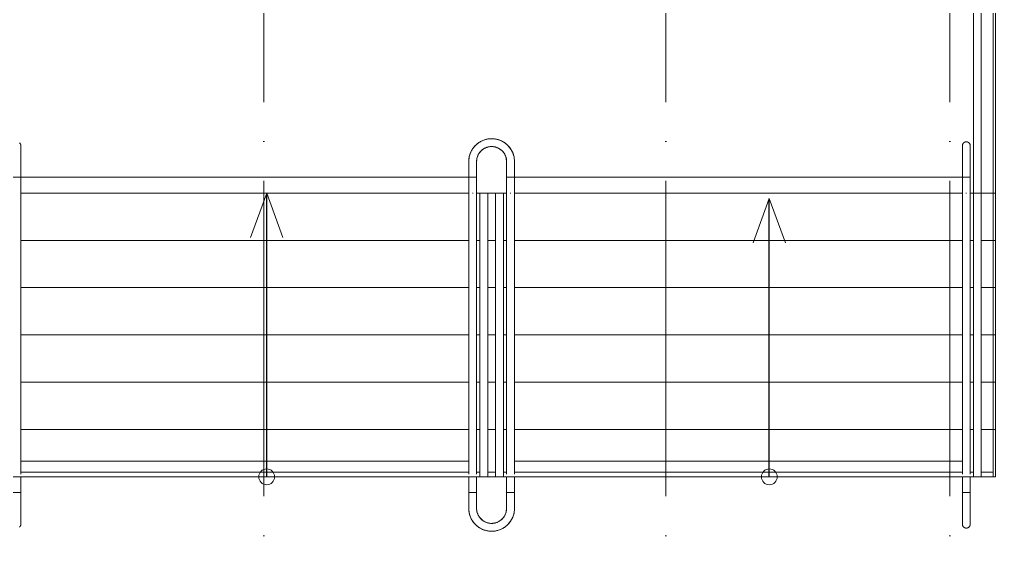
# Model space of a CAD drawing. Header units: millimetres. Extents: x -259809 to 472825, y -397243 to 31861.
# Drawn here: x -34504 to -28316, y -382821 to -379460 of the extents above; entities that cross this region are included whole.
import ezdxf

# ---------------------------------------------------------------- set-up
doc = ezdxf.new("R2010")
doc.units = ezdxf.units.MM
doc.linetypes.add('ADSK_Линия сетки', pattern=[25, 20, -2.5, 0, -2.5])
for name, color, linetype, lineweight in [('Аннотация', 252, 'Continuous', 18), ('Лестницы', 252, 'Continuous', 9), ('Ограждение', 252, 'Continuous', 9), ('Оси', 252, 'Continuous', 9), ('Перекрытие', 252, 'Continuous', 18), ('Стены наружные', 252, 'Continuous', 18)]:
    doc.layers.add(name, color=color, linetype=linetype, lineweight=lineweight)
doc.layers.add('Узлы', color=252, linetype='Continuous')

# ---------------------------------------------------------------- blocks, each defined once
blk = doc.blocks.new('1 этаж')
at = {"layer": 'Аннотация', "color": 251, "lineweight": 20, "true_color": 0x636466}
for p, q in [((-32936.8, -27873.9), (-33039.4, -28155.8)), ((-32936.8, -27873.9), (-32834.2, -28155.8)), ((-29749.8, -27908.3), (-29852.4, -28190.2)), ((-29749.8, -27908.3), (-29647.2, -28190.2))]:
    blk.add_line(p, q, dxfattribs=at)
for centre in [(-32936.8, -29673.9), (-29749.8, -29673.9)]:
    blk.add_circle(centre, 50, dxfattribs=at)
at = {"layer": 'Лестницы', "color": 251, "true_color": 0x636466}
for p, q in [((-28330.8, -27873.9), (-28330.8, -24502.4)), ((-31605.8, -27873.9), (-31585.8, -27873.9)), ((-31605.8, -27873.9), (-31585.8, -27873.9)), ((-31535.8, -27873.9), (-31485.8, -27873.9)), ((-31535.8, -27873.9), (-31485.8, -27873.9)), ((-31435.8, -27873.9), (-31415.8, -27873.9)), ((-31435.8, -27873.9), (-31415.8, -27873.9)), ((-28475.8, -27873.9), (-28455.8, -27873.9)), ((-28475.8, -27873.9), (-28455.8, -27873.9)), ((-28405.8, -27873.9), (-28330.8, -27873.9)), ((-28405.8, -27873.9), (-28330.8, -27873.9)), ((-28330.8, -28173.9), (-28330.8, -27873.9)), ((-34495.8, -28173.9), (-31655.8, -28173.9)), ((-34495.8, -28173.9), (-31655.8, -28173.9)), ((-31605.8, -28173.9), (-31585.8, -28173.9)), ((-31605.8, -28173.9), (-31585.8, -28173.9)), ((-31535.8, -28173.9), (-31485.8, -28173.9)), ((-31535.8, -28173.9), (-31485.8, -28173.9)), ((-31435.8, -28173.9), (-31415.8, -28173.9)), ((-31435.8, -28173.9), (-31415.8, -28173.9)), ((-31365.8, -28173.9), (-28525.8, -28173.9)), ((-31365.8, -28173.9), (-28525.8, -28173.9)), ((-28475.8, -28173.9), (-28455.8, -28173.9)), ((-28475.8, -28173.9), (-28455.8, -28173.9)), ((-28405.8, -28173.9), (-28330.8, -28173.9)), ((-28405.8, -28173.9), (-28330.8, -28173.9)), ((-28330.8, -28473.9), (-28330.8, -28173.9)), ((-34495.8, -28473.9), (-31655.8, -28473.9)), ((-34495.8, -28473.9), (-31655.8, -28473.9)), ((-31605.8, -28473.9), (-31585.8, -28473.9)), ((-31605.8, -28473.9), (-31585.8, -28473.9)), ((-31535.8, -28473.9), (-31485.8, -28473.9)), ((-31535.8, -28473.9), (-31485.8, -28473.9)), ((-31435.8, -28473.9), (-31415.8, -28473.9)), ((-31435.8, -28473.9), (-31415.8, -28473.9)), ((-31365.8, -28473.9), (-28525.8, -28473.9)), ((-31365.8, -28473.9), (-28525.8, -28473.9)), ((-28475.8, -28473.9), (-28455.8, -28473.9)), ((-28475.8, -28473.9), (-28455.8, -28473.9)), ((-28405.8, -28473.9), (-28330.8, -28473.9)), ((-28405.8, -28473.9), (-28330.8, -28473.9)), ((-28330.8, -28773.9), (-28330.8, -28473.9)), ((-34495.8, -28773.9), (-31655.8, -28773.9)), ((-34495.8, -28773.9), (-31655.8, -28773.9)), ((-31605.8, -28773.9), (-31585.8, -28773.9)), ((-31605.8, -28773.9), (-31585.8, -28773.9)), ((-31535.8, -28773.9), (-31485.8, -28773.9)), ((-31535.8, -28773.9), (-31485.8, -28773.9)), ((-31435.8, -28773.9), (-31415.8, -28773.9)), ((-31435.8, -28773.9), (-31415.8, -28773.9)), ((-31365.8, -28773.9), (-28525.8, -28773.9)), ((-31365.8, -28773.9), (-28525.8, -28773.9)), ((-28475.8, -28773.9), (-28455.8, -28773.9)), ((-28475.8, -28773.9), (-28455.8, -28773.9)), ((-28405.8, -28773.9), (-28330.8, -28773.9)), ((-28405.8, -28773.9), (-28330.8, -28773.9)), ((-28330.8, -29073.9), (-28330.8, -28773.9)), ((-34495.8, -29073.9), (-31655.8, -29073.9)), ((-34495.8, -29073.9), (-31655.8, -29073.9)), ((-31605.8, -29073.9), (-31585.8, -29073.9)), ((-31605.8, -29073.9), (-31585.8, -29073.9)), ((-31535.8, -29073.9), (-31485.8, -29073.9)), ((-31535.8, -29073.9), (-31485.8, -29073.9)), ((-31435.8, -29073.9), (-31415.8, -29073.9)), ((-31435.8, -29073.9), (-31415.8, -29073.9)), ((-31365.8, -29073.9), (-28525.8, -29073.9)), ((-31365.8, -29073.9), (-28525.8, -29073.9)), ((-28475.8, -29073.9), (-28455.8, -29073.9)), ((-28475.8, -29073.9), (-28455.8, -29073.9)), ((-28405.8, -29073.9), (-28330.8, -29073.9)), ((-28405.8, -29073.9), (-28330.8, -29073.9)), ((-28330.8, -29373.9), (-28330.8, -29073.9)), ((-34495.8, -29373.9), (-31655.8, -29373.9)), ((-34495.8, -29373.9), (-31655.8, -29373.9)), ((-31605.8, -29373.9), (-31585.8, -29373.9)), ((-31605.8, -29373.9), (-31585.8, -29373.9)), ((-31535.8, -29373.9), (-31485.8, -29373.9)), ((-31535.8, -29373.9), (-31485.8, -29373.9)), ((-31435.8, -29373.9), (-31415.8, -29373.9)), ((-31435.8, -29373.9), (-31415.8, -29373.9)), ((-31365.8, -29373.9), (-28525.8, -29373.9)), ((-31365.8, -29373.9), (-28525.8, -29373.9)), ((-28475.8, -29373.9), (-28455.8, -29373.9)), ((-28475.8, -29373.9), (-28455.8, -29373.9)), ((-28405.8, -29373.9), (-28330.8, -29373.9)), ((-28405.8, -29373.9), (-28330.8, -29373.9)), ((-28330.8, -29643.9), (-28330.8, -29373.9))]:
    blk.add_line(p, q, dxfattribs=at)
at = {"layer": 'Ограждение', "color": 251, "true_color": 0x636466}
for p, q in [((-28455.8, -24767), (-28455.8, -27873.9)), ((-28405.8, -27873.9), (-28405.8, -24767)), ((-31655.8, -27673.9), (-31655.8, -27773.9)), ((-31655.8, -27673.9), (-31655.8, -27773.9)), ((-31655.8, -27773.9), (-31655.8, -27673.9)), ((-31605.8, -27773.9), (-31605.8, -27673.9)), ((-31605.8, -27773.9), (-31605.8, -27673.9)), ((-31605.8, -27773.9), (-31605.8, -27673.9)), ((-31415.8, -27673.9), (-31415.8, -27773.9)), ((-31415.8, -27673.9), (-31415.8, -27773.9)), ((-31415.8, -27673.9), (-31415.8, -27773.9)), ((-31365.8, -27773.9), (-31365.8, -27673.9)), ((-31365.8, -27773.9), (-31365.8, -27673.9)), ((-31365.8, -27673.9), (-31365.8, -27773.9)), ((-34545.8, -27773.9), (-34495.8, -27773.9)), ((-34495.8, -27867.9), (-34495.8, -27773.9)), ((-34495.8, -27873.9), (-34495.8, -27773.9)), ((-31655.8, -27773.9), (-31655.8, -27867.9)), ((-31655.8, -27773.9), (-31605.8, -27773.9)), ((-31655.8, -27873.9), (-31655.8, -27773.9)), ((-31655.8, -27773.9), (-31605.8, -27773.9)), ((-31628.5, -27773.9), (-31633.1, -27773.9)), ((-31633.1, -27773.9), (-31628.5, -27773.9)), ((-31633.1, -27773.9), (-31628.5, -27773.9)), ((-31605.8, -27867.9), (-31605.8, -27773.9)), ((-31605.8, -27873.9), (-31605.8, -27773.9)), ((-31415.8, -27773.9), (-31415.8, -27867.9)), ((-31415.8, -27773.9), (-31365.8, -27773.9)), ((-31415.8, -27873.9), (-31415.8, -27773.9)), ((-31365.8, -27773.9), (-31415.8, -27773.9)), ((-31388.5, -27773.9), (-31393.1, -27773.9)), ((-31393.1, -27773.9), (-31388.5, -27773.9)), ((-31393.1, -27773.9), (-31388.5, -27773.9)), ((-31365.8, -27867.9), (-31365.8, -27773.9)), ((-31365.8, -27873.9), (-31365.8, -27773.9)), ((-28525.8, -27773.9), (-28525.8, -27867.9)), ((-28525.8, -27773.9), (-28475.8, -27773.9)), ((-28525.8, -27873.9), (-28525.8, -27773.9)), ((-28498.5, -27773.9), (-28503.1, -27773.9)), ((-28503.1, -27773.9), (-28500.8, -27773.9)), ((-28500.8, -27773.9), (-28498.5, -27773.9)), ((-28475.8, -27867.9), (-28475.8, -27773.9)), ((-28475.8, -27873.9), (-28475.8, -27773.9)), ((-34495.8, -29657.4), (-34495.8, -27867.9)), ((-34495.8, -29656.9), (-34495.8, -27873.9)), ((-31655.8, -27867.9), (-31655.8, -29657.4)), ((-31655.8, -29656.9), (-31655.8, -27873.9)), ((-31605.8, -29657.4), (-31605.8, -27867.9)), ((-31605.8, -29656.9), (-31605.8, -27873.9)), ((-31585.8, -27873.9), (-31535.8, -27873.9)), ((-31585.8, -29673.9), (-31585.8, -27873.9)), ((-31535.8, -29673.9), (-31535.8, -27873.9)), ((-31485.8, -27873.9), (-31435.8, -27873.9)), ((-31485.8, -29673.9), (-31485.8, -27873.9)), ((-31435.8, -29673.9), (-31435.8, -27873.9)), ((-31415.8, -27867.9), (-31415.8, -29657.4)), ((-31415.8, -29656.9), (-31415.8, -27873.9)), ((-31365.8, -29657.4), (-31365.8, -27867.9)), ((-31365.8, -29656.9), (-31365.8, -27873.9)), ((-28525.8, -27867.9), (-28525.8, -29657.4)), ((-28525.8, -29656.9), (-28525.8, -27873.9)), ((-28475.8, -29657.4), (-28475.8, -27867.9)), ((-28475.8, -29656.9), (-28475.8, -27873.9)), ((-28455.8, -27873.9), (-28405.8, -27873.9)), ((-28455.8, -29673.9), (-28455.8, -27873.9)), ((-28433.1, -27873.9), (-28428.5, -27873.9)), ((-28405.8, -29673.9), (-28405.8, -27873.9)), ((-34495.8, -29773.9), (-34495.8, -29673.9)), ((-34495.8, -29773.9), (-34495.8, -29673.9)), ((-31655.8, -29673.9), (-31655.8, -29773.9)), ((-31655.8, -29773.9), (-31655.8, -29673.9)), ((-31605.8, -29773.9), (-31605.8, -29673.9)), ((-31605.8, -29773.9), (-31605.8, -29673.9)), ((-31535.8, -29673.9), (-31585.8, -29673.9)), ((-31435.8, -29673.9), (-31485.8, -29673.9)), ((-31415.8, -29673.9), (-31415.8, -29773.9)), ((-31415.8, -29773.9), (-31415.8, -29673.9)), ((-31365.8, -29773.9), (-31365.8, -29673.9)), ((-31365.8, -29773.9), (-31365.8, -29673.9)), ((-28525.8, -29673.9), (-28525.8, -29773.9)), ((-28525.8, -29773.9), (-28525.8, -29673.9)), ((-28475.8, -29773.9), (-28475.8, -29673.9)), ((-28475.8, -29773.9), (-28475.8, -29673.9)), ((-28405.8, -29673.9), (-28455.8, -29673.9)), ((-34545.8, -29773.9), (-34495.8, -29773.9)), ((-31655.8, -29773.9), (-31655.8, -29873.9)), ((-31655.8, -29773.9), (-31655.8, -29873.9)), ((-31605.8, -29773.9), (-31655.8, -29773.9)), ((-31655.8, -29773.9), (-31655.8, -29873.9)), ((-31628.5, -29773.9), (-31633.1, -29773.9)), ((-31628.5, -29773.9), (-31633.1, -29773.9)), ((-31605.8, -29873.9), (-31605.8, -29773.9)), ((-31605.8, -29873.9), (-31605.8, -29773.9)), ((-31605.8, -29773.9), (-31605.8, -29873.9)), ((-31415.8, -29773.9), (-31415.8, -29873.9)), ((-31415.8, -29773.9), (-31415.8, -29873.9)), ((-31415.8, -29773.9), (-31365.8, -29773.9)), ((-31415.8, -29873.9), (-31415.8, -29773.9)), ((-31388.5, -29773.9), (-31393.1, -29773.9)), ((-31388.5, -29773.9), (-31393.1, -29773.9)), ((-31365.8, -29873.9), (-31365.8, -29773.9)), ((-31365.8, -29873.9), (-31365.8, -29773.9)), ((-31365.8, -29873.9), (-31365.8, -29773.9)), ((-28525.8, -29773.9), (-28475.8, -29773.9)), ((-28503.1, -29773.9), (-28498.5, -29773.9)), ((-28500.8, -29773.9), (-28503.1, -29773.9)), ((-28498.5, -29773.9), (-28500.8, -29773.9))]:
    blk.add_line(p, q, dxfattribs=at)
at = {"layer": 'Ограждение', "color": 251, "true_color": 0x636466, "flags": 128}
for points in [[(-31365.8, -27673.9), (-31365.9, -27668.1), (-31366.3, -27662.3), (-31366.8, -27656.5), (-31367.7, -27650.8), (-31368.7, -27645.1), (-31370, -27639.4), (-31371.4, -27633.8), (-31373.2, -27628.3), (-31375.1, -27622.8), (-31377.2, -27617.4), (-31379.6, -27612.1), (-31382.2, -27606.9), (-31385, -27601.8), (-31387.9, -27596.9), (-31391.1, -27592), (-31394.5, -27587.3), (-31398.1, -27582.7), (-31401.8, -27578.3), (-31405.7, -27574), (-31409.8, -27569.9), (-31414, -27565.9), (-31418.4, -27562.1), (-31423, -27558.5), (-31427.6, -27555.1), (-31432.5, -27551.9), (-31437.4, -27548.8), (-31442.5, -27546), (-31447.6, -27543.4), (-31452.9, -27541), (-31458.3, -27538.7), (-31463.7, -27536.8), (-31469.2, -27535), (-31474.8, -27533.4), (-31480.5, -27532.1), (-31486.2, -27531), (-31491.9, -27530.1), (-31497.7, -27529.5), (-31503.4, -27529.1), (-31509.2, -27528.9), (-31515, -27529), (-31520.8, -27529.2), (-31526.6, -27529.8), (-31532.4, -27530.5), (-31538.1, -27531.5), (-31543.7, -27532.7), (-31549.4, -27534.1), (-31554.9, -27535.8), (-31560.4, -27537.6), (-31565.8, -27539.7), (-31571.1, -27542), (-31576.4, -27544.6), (-31581.5, -27547.3), (-31586.5, -27550.2), (-31591.4, -27553.3), (-31596.1, -27556.7), (-31600.8, -27560.2), (-31605.2, -27563.9), (-31609.6, -27567.7), (-31613.7, -27571.8), (-31617.7, -27576), (-31621.6, -27580.3), (-31625.2, -27584.8), (-31628.7, -27589.5), (-31632, -27594.2), (-31635.1, -27599.1), (-31637.9, -27604.2), (-31640.6, -27609.3), (-31643.1, -27614.6), (-31645.4, -27619.9), (-31647.4, -27625.3), (-31649.3, -27630.8), (-31650.9, -27636.4), (-31652.3, -27642), (-31653.4, -27647.7), (-31654.4, -27653.4), (-31655.1, -27659.2), (-31655.5, -27665), (-31655.8, -27670.8), (-31655.8, -27673.9)], [(-31365.8, -27673.9), (-31365.9, -27668.1), (-31366.3, -27662.3), (-31366.8, -27656.5), (-31367.7, -27650.8), (-31368.7, -27645.1), (-31370, -27639.4), (-31371.4, -27633.8), (-31373.2, -27628.3), (-31375.1, -27622.8), (-31377.2, -27617.4), (-31379.6, -27612.1), (-31382.2, -27606.9), (-31385, -27601.8), (-31387.9, -27596.9), (-31391.1, -27592), (-31394.5, -27587.3), (-31398.1, -27582.7), (-31401.8, -27578.3), (-31405.7, -27574), (-31409.8, -27569.9), (-31414, -27565.9), (-31418.4, -27562.1), (-31423, -27558.5), (-31427.6, -27555.1), (-31432.5, -27551.9), (-31437.4, -27548.8), (-31442.5, -27546), (-31447.6, -27543.4), (-31452.9, -27541), (-31458.3, -27538.7), (-31463.7, -27536.8), (-31469.2, -27535), (-31474.8, -27533.4), (-31480.5, -27532.1), (-31486.2, -27531), (-31491.9, -27530.1), (-31497.7, -27529.5), (-31503.4, -27529.1), (-31509.2, -27528.9), (-31515, -27529), (-31520.8, -27529.2), (-31526.6, -27529.8), (-31532.4, -27530.5), (-31538.1, -27531.5), (-31543.7, -27532.7), (-31549.4, -27534.1), (-31554.9, -27535.8), (-31560.4, -27537.6), (-31565.8, -27539.7), (-31571.1, -27542), (-31576.4, -27544.6), (-31581.5, -27547.3), (-31586.5, -27550.2), (-31591.4, -27553.3), (-31596.1, -27556.7), (-31600.8, -27560.2), (-31605.2, -27563.9), (-31609.6, -27567.7), (-31613.7, -27571.8), (-31617.7, -27576), (-31621.6, -27580.3), (-31625.2, -27584.8), (-31628.7, -27589.5), (-31632, -27594.2), (-31635.1, -27599.1), (-31637.9, -27604.2), (-31640.6, -27609.3), (-31643.1, -27614.6), (-31645.4, -27619.9), (-31647.4, -27625.3), (-31649.3, -27630.8), (-31650.9, -27636.4), (-31652.3, -27642), (-31653.4, -27647.7), (-31654.4, -27653.4), (-31655.1, -27659.2), (-31655.5, -27665), (-31655.8, -27670.8), (-31655.8, -27673.9)], [(-31365.8, -27673.9), (-31365.9, -27668.1), (-31366.3, -27662.3), (-31366.8, -27656.5), (-31367.7, -27650.8), (-31368.7, -27645.1), (-31370, -27639.4), (-31371.4, -27633.8), (-31373.2, -27628.3), (-31375.1, -27622.8), (-31377.2, -27617.4), (-31379.6, -27612.1), (-31382.2, -27606.9), (-31385, -27601.8), (-31387.9, -27596.9), (-31391.1, -27592), (-31394.5, -27587.3), (-31398.1, -27582.7), (-31401.8, -27578.3), (-31405.7, -27574), (-31409.8, -27569.9), (-31414, -27565.9), (-31418.4, -27562.1), (-31423, -27558.5), (-31427.6, -27555.1), (-31432.5, -27551.9), (-31437.4, -27548.8), (-31442.5, -27546), (-31447.6, -27543.4), (-31452.9, -27541), (-31458.3, -27538.7), (-31463.7, -27536.8), (-31469.2, -27535), (-31474.8, -27533.4), (-31480.5, -27532.1), (-31486.2, -27531), (-31491.9, -27530.1), (-31497.7, -27529.5), (-31503.4, -27529.1), (-31509.2, -27528.9), (-31515, -27529), (-31520.8, -27529.2), (-31526.6, -27529.8), (-31532.4, -27530.5), (-31538.1, -27531.5), (-31543.7, -27532.7), (-31549.4, -27534.1), (-31554.9, -27535.8), (-31560.4, -27537.6), (-31565.8, -27539.7), (-31571.1, -27542), (-31576.4, -27544.6), (-31581.5, -27547.3), (-31586.5, -27550.2), (-31591.4, -27553.3), (-31596.1, -27556.7), (-31600.8, -27560.2), (-31605.2, -27563.9), (-31609.6, -27567.7), (-31613.7, -27571.8), (-31617.7, -27576), (-31621.6, -27580.3), (-31625.2, -27584.8), (-31628.7, -27589.5), (-31632, -27594.2), (-31635.1, -27599.1), (-31637.9, -27604.2), (-31640.6, -27609.3), (-31643.1, -27614.6), (-31645.4, -27619.9), (-31647.4, -27625.3), (-31649.3, -27630.8), (-31650.9, -27636.4), (-31652.3, -27642), (-31653.4, -27647.7), (-31654.4, -27653.4), (-31655.1, -27659.2), (-31655.5, -27665), (-31655.8, -27670.8), (-31655.8, -27673.9)], [(-31365.8, -27673.9), (-31365.9, -27668.1), (-31366.3, -27662.3), (-31366.8, -27656.5), (-31367.7, -27650.8), (-31368.7, -27645.1), (-31370, -27639.4), (-31371.4, -27633.8), (-31373.2, -27628.3), (-31375.1, -27622.8), (-31377.2, -27617.4), (-31379.6, -27612.1), (-31382.2, -27606.9), (-31385, -27601.8), (-31387.9, -27596.9), (-31391.1, -27592), (-31394.5, -27587.3), (-31398.1, -27582.7), (-31401.8, -27578.3), (-31405.7, -27574), (-31409.8, -27569.9), (-31414, -27565.9), (-31418.4, -27562.1), (-31423, -27558.5), (-31427.6, -27555.1), (-31432.5, -27551.9), (-31437.4, -27548.8), (-31442.5, -27546), (-31447.6, -27543.4), (-31452.9, -27541), (-31458.3, -27538.7), (-31463.7, -27536.8), (-31469.2, -27535), (-31474.8, -27533.4), (-31480.5, -27532.1), (-31486.2, -27531), (-31491.9, -27530.1), (-31497.7, -27529.5), (-31503.4, -27529.1), (-31509.2, -27528.9), (-31515, -27529), (-31520.8, -27529.2), (-31526.6, -27529.8), (-31532.4, -27530.5), (-31538.1, -27531.5), (-31543.7, -27532.7), (-31549.4, -27534.1), (-31554.9, -27535.8), (-31560.4, -27537.6), (-31565.8, -27539.7), (-31571.1, -27542), (-31576.4, -27544.6), (-31581.5, -27547.3), (-31586.5, -27550.2), (-31591.4, -27553.3), (-31596.1, -27556.7), (-31600.8, -27560.2), (-31605.2, -27563.9), (-31609.6, -27567.7), (-31613.7, -27571.8), (-31617.7, -27576), (-31621.6, -27580.3), (-31625.2, -27584.8), (-31628.7, -27589.5), (-31632, -27594.2), (-31635.1, -27599.1), (-31637.9, -27604.2), (-31640.6, -27609.3), (-31643.1, -27614.6), (-31645.4, -27619.9), (-31647.4, -27625.3), (-31649.3, -27630.8), (-31650.9, -27636.4), (-31652.3, -27642), (-31653.4, -27647.7), (-31654.4, -27653.4), (-31655.1, -27659.2), (-31655.5, -27665), (-31655.8, -27670.8), (-31655.8, -27673.9)], [(-34504.3, -27555.1), (-34503.6, -27555.8), (-34502.9, -27556.5), (-34502.2, -27557.2), (-34501.5, -27558), (-34500.9, -27558.7), (-34500.3, -27559.6), (-34499.8, -27560.4), (-34499.2, -27561.2), (-34498.8, -27562.1), (-34498.3, -27563), (-34497.9, -27563.9), (-34497.5, -27564.8), (-34497.2, -27565.8), (-34496.9, -27566.7), (-34496.6, -27567.7), (-34496.4, -27568.7), (-34496.2, -27569.6), (-34496, -27570.6), (-34495.9, -27571.6), (-34495.8, -27572.6), (-34495.8, -27573.6), (-34495.8, -27573.9)], [(-34495.8, -27773.9), (-34495.8, -27765.9), (-34495.8, -27757.9), (-34495.8, -27750), (-34495.8, -27742), (-34495.8, -27734.2), (-34495.8, -27726.4), (-34495.8, -27718.6), (-34495.8, -27711), (-34495.8, -27703.4), (-34495.8, -27696), (-34495.8, -27688.7), (-34495.8, -27681.5), (-34495.8, -27674.5), (-34495.8, -27667.7), (-34495.8, -27661), (-34495.8, -27654.5), (-34495.8, -27648.1), (-34495.8, -27642), (-34495.8, -27636.1), (-34495.8, -27630.4), (-34495.8, -27625), (-34495.8, -27619.7), (-34495.8, -27614.8), (-34495.8, -27610.1), (-34495.8, -27605.6), (-34495.8, -27601.4), (-34495.8, -27597.5), (-34495.8, -27593.9), (-34495.8, -27590.5), (-34495.8, -27587.5), (-34495.8, -27584.7), (-34495.8, -27582.3), (-34495.8, -27580.2), (-34495.8, -27578.3), (-34495.8, -27576.8), (-34495.8, -27575.6), (-34495.8, -27574.7), (-34495.8, -27574.2), (-34495.8, -27573.9), (-34495.8, -27573.9)], [(-34495.8, -27573.9), (-34495.8, -27574.1), (-34495.8, -27574.5), (-34495.8, -27575.3), (-34495.8, -27576.4), (-34495.8, -27577.9), (-34495.8, -27579.6), (-34495.8, -27581.7), (-34495.8, -27584), (-34495.8, -27586.7), (-34495.8, -27589.7), (-34495.8, -27592.9), (-34495.8, -27596.5), (-34495.8, -27600.3), (-34495.8, -27604.4), (-34495.8, -27608.8), (-34495.8, -27613.5), (-34495.8, -27618.4), (-34495.8, -27623.5), (-34495.8, -27628.9), (-34495.8, -27634.6), (-34495.8, -27640.4), (-34495.8, -27646.5), (-34495.8, -27652.7), (-34495.8, -27659.2), (-34495.8, -27665.8), (-34495.8, -27672.7), (-34495.8, -27679.6), (-34495.8, -27686.8), (-34495.8, -27694), (-34495.8, -27701.4), (-34495.8, -27708.9), (-34495.8, -27716.6), (-34495.8, -27724.3), (-34495.8, -27732), (-34495.8, -27739.9), (-34495.8, -27747.8), (-34495.8, -27755.8), (-34495.8, -27763.7), (-34495.8, -27771.7), (-34495.8, -27773.9)], [(-31605.8, -27673.9), (-31605.7, -27670.1), (-31605.5, -27666.3), (-31605.1, -27662.5), (-31604.6, -27658.8), (-31603.9, -27655), (-31603.1, -27651.3), (-31602.1, -27647.6), (-31601, -27644), (-31599.7, -27640.4), (-31598.3, -27636.9), (-31596.8, -27633.4), (-31595.1, -27630), (-31593.2, -27626.7), (-31591.3, -27623.4), (-31589.2, -27620.3), (-31587, -27617.2), (-31584.7, -27614.2), (-31582.2, -27611.3), (-31579.7, -27608.4), (-31577, -27605.7), (-31574.2, -27603.2), (-31571.3, -27600.7), (-31568.4, -27598.3), (-31565.3, -27596.1), (-31562.1, -27594), (-31558.9, -27592), (-31555.6, -27590.1), (-31552.2, -27588.4), (-31548.7, -27586.8), (-31545.2, -27585.4), (-31541.7, -27584), (-31538, -27582.9), (-31534.4, -27581.9), (-31530.7, -27581), (-31526.9, -27580.3), (-31523.2, -27579.7), (-31519.4, -27579.3), (-31515.6, -27579), (-31511.8, -27578.9), (-31508, -27578.9), (-31504.2, -27579.1), (-31500.4, -27579.5), (-31496.7, -27579.9), (-31492.9, -27580.6), (-31489.2, -27581.4), (-31485.5, -27582.3), (-31481.9, -27583.4), (-31478.3, -27584.6), (-31474.8, -27586), (-31471.3, -27587.5), (-31467.8, -27589.2), (-31464.5, -27590.9), (-31461.2, -27592.9), (-31458, -27594.9), (-31454.9, -27597.1), (-31451.9, -27599.4), (-31448.9, -27601.8), (-31446.1, -27604.3), (-31443.4, -27607), (-31440.7, -27609.7), (-31438.2, -27612.6), (-31435.8, -27615.5), (-31433.6, -27618.6), (-31431.4, -27621.7), (-31429.4, -27624.9), (-31427.5, -27628.2), (-31425.7, -27631.6), (-31424.1, -27635), (-31422.6, -27638.5), (-31421.3, -27642.1), (-31420.1, -27645.7), (-31419, -27649.3), (-31418.1, -27653), (-31417.4, -27656.7), (-31416.8, -27660.5), (-31416.3, -27664.3), (-31416, -27668), (-31415.8, -27671.8), (-31415.8, -27673.9)], [(-31605.8, -27673.9), (-31605.7, -27670.1), (-31605.5, -27666.3), (-31605.1, -27662.5), (-31604.6, -27658.8), (-31603.9, -27655), (-31603.1, -27651.3), (-31602.1, -27647.6), (-31601, -27644), (-31599.7, -27640.4), (-31598.3, -27636.9), (-31596.8, -27633.4), (-31595.1, -27630), (-31593.2, -27626.7), (-31591.3, -27623.4), (-31589.2, -27620.3), (-31587, -27617.2), (-31584.7, -27614.2), (-31582.2, -27611.3), (-31579.7, -27608.4), (-31577, -27605.7), (-31574.2, -27603.2), (-31571.3, -27600.7), (-31568.4, -27598.3), (-31565.3, -27596.1), (-31562.1, -27594), (-31558.9, -27592), (-31555.6, -27590.1), (-31552.2, -27588.4), (-31548.7, -27586.8), (-31545.2, -27585.4), (-31541.7, -27584), (-31538, -27582.9), (-31534.4, -27581.9), (-31530.7, -27581), (-31526.9, -27580.3), (-31523.2, -27579.7), (-31519.4, -27579.3), (-31515.6, -27579), (-31511.8, -27578.9), (-31508, -27578.9), (-31504.2, -27579.1), (-31500.4, -27579.5), (-31496.7, -27579.9), (-31492.9, -27580.6), (-31489.2, -27581.4), (-31485.5, -27582.3), (-31481.9, -27583.4), (-31478.3, -27584.6), (-31474.8, -27586), (-31471.3, -27587.5), (-31467.8, -27589.2), (-31464.5, -27590.9), (-31461.2, -27592.9), (-31458, -27594.9), (-31454.9, -27597.1), (-31451.9, -27599.4), (-31448.9, -27601.8), (-31446.1, -27604.3), (-31443.4, -27607), (-31440.7, -27609.7), (-31438.2, -27612.6), (-31435.8, -27615.5), (-31433.6, -27618.6), (-31431.4, -27621.7), (-31429.4, -27624.9), (-31427.5, -27628.2), (-31425.7, -27631.6), (-31424.1, -27635), (-31422.6, -27638.5), (-31421.3, -27642.1), (-31420.1, -27645.7), (-31419, -27649.3), (-31418.1, -27653), (-31417.4, -27656.7), (-31416.8, -27660.5), (-31416.3, -27664.3), (-31416, -27668), (-31415.8, -27671.8), (-31415.8, -27673.9)], [(-28525.8, -27573.9), (-28525.8, -27572.9), (-28525.7, -27571.9), (-28525.6, -27570.9), (-28525.5, -27569.9), (-28525.3, -27568.9), (-28525.1, -27568), (-28524.8, -27567), (-28524.5, -27566), (-28524.2, -27565.1), (-28523.8, -27564.2), (-28523.4, -27563.2), (-28523, -27562.3), (-28522.5, -27561.5), (-28522, -27560.6), (-28521.4, -27559.8), (-28520.9, -27559), (-28520.2, -27558.2), (-28519.6, -27557.4), (-28518.9, -27556.7), (-28518.2, -27556), (-28517.5, -27555.3), (-28516.7, -27554.6), (-28515.9, -27554), (-28515.1, -27553.4), (-28514.3, -27552.9), (-28513.5, -27552.3), (-28512.6, -27551.8), (-28511.7, -27551.4), (-28510.8, -27551), (-28509.9, -27550.6), (-28508.9, -27550.2), (-28508, -27549.9), (-28507, -27549.7), (-28506, -27549.4), (-28505.1, -27549.3), (-28504.1, -27549.1), (-28503.1, -27549), (-28502.1, -27548.9), (-28501.1, -27548.9), (-28500.8, -27548.9)], [(-28525.8, -27773.9), (-28525.8, -27765.9), (-28525.8, -27757.9), (-28525.8, -27750), (-28525.8, -27742), (-28525.8, -27734.2), (-28525.8, -27726.4), (-28525.8, -27718.6), (-28525.8, -27711), (-28525.8, -27703.4), (-28525.8, -27696), (-28525.8, -27688.7), (-28525.8, -27681.5), (-28525.8, -27674.5), (-28525.8, -27667.7), (-28525.8, -27661), (-28525.8, -27654.5), (-28525.8, -27648.1), (-28525.8, -27642), (-28525.8, -27636.1), (-28525.8, -27630.4), (-28525.8, -27625), (-28525.8, -27619.7), (-28525.8, -27614.8), (-28525.8, -27610.1), (-28525.8, -27605.6), (-28525.8, -27601.4), (-28525.8, -27597.5), (-28525.8, -27593.9), (-28525.8, -27590.5), (-28525.8, -27587.5), (-28525.8, -27584.7), (-28525.8, -27582.3), (-28525.8, -27580.2), (-28525.8, -27578.3), (-28525.8, -27576.8), (-28525.8, -27575.6), (-28525.8, -27574.7), (-28525.8, -27574.2), (-28525.8, -27573.9), (-28525.8, -27573.9)], [(-28525.8, -27573.9), (-28525.8, -27574.1), (-28525.8, -27574.5), (-28525.8, -27575.3), (-28525.8, -27576.4), (-28525.8, -27577.9), (-28525.8, -27579.6), (-28525.8, -27581.7), (-28525.8, -27584), (-28525.8, -27586.7), (-28525.8, -27589.7), (-28525.8, -27592.9), (-28525.8, -27596.5), (-28525.8, -27600.3), (-28525.8, -27604.4), (-28525.8, -27608.8), (-28525.8, -27613.5), (-28525.8, -27618.4), (-28525.8, -27623.5), (-28525.8, -27628.9), (-28525.8, -27634.6), (-28525.8, -27640.4), (-28525.8, -27646.5), (-28525.8, -27652.7), (-28525.8, -27659.2), (-28525.8, -27665.8), (-28525.8, -27672.7), (-28525.8, -27679.6), (-28525.8, -27686.8), (-28525.8, -27694), (-28525.8, -27701.4), (-28525.8, -27708.9), (-28525.8, -27716.6), (-28525.8, -27724.3), (-28525.8, -27732), (-28525.8, -27739.9), (-28525.8, -27747.8), (-28525.8, -27755.8), (-28525.8, -27763.7), (-28525.8, -27771.7), (-28525.8, -27773.9)], [(-28500.8, -27548.9), (-28499.8, -27548.9), (-28498.8, -27549), (-28497.8, -27549.1), (-28496.8, -27549.2), (-28495.8, -27549.4), (-28494.9, -27549.6), (-28493.9, -27549.9), (-28492.9, -27550.2), (-28492, -27550.5), (-28491.1, -27550.9), (-28490.2, -27551.3), (-28489.3, -27551.7), (-28488.4, -27552.2), (-28487.5, -27552.7), (-28486.7, -27553.3), (-28485.9, -27553.8), (-28485.1, -27554.5), (-28484.3, -27555.1), (-28483.6, -27555.8), (-28482.9, -27556.5), (-28482.2, -27557.2), (-28481.5, -27558), (-28480.9, -27558.7), (-28480.3, -27559.6), (-28479.8, -27560.4), (-28479.2, -27561.2), (-28478.8, -27562.1), (-28478.3, -27563), (-28477.9, -27563.9), (-28477.5, -27564.8), (-28477.2, -27565.8), (-28476.9, -27566.7), (-28476.6, -27567.7), (-28476.4, -27568.7), (-28476.2, -27569.6), (-28476, -27570.6), (-28475.9, -27571.6), (-28475.8, -27572.6), (-28475.8, -27573.6), (-28475.8, -27573.9)], [(-28475.8, -27773.9), (-28475.8, -27765.9), (-28475.8, -27757.9), (-28475.8, -27750), (-28475.8, -27742), (-28475.8, -27734.2), (-28475.8, -27726.4), (-28475.8, -27718.6), (-28475.8, -27711), (-28475.8, -27703.4), (-28475.8, -27696), (-28475.8, -27688.7), (-28475.8, -27681.5), (-28475.8, -27674.5), (-28475.8, -27667.7), (-28475.8, -27661), (-28475.8, -27654.5), (-28475.8, -27648.1), (-28475.8, -27642), (-28475.8, -27636.1), (-28475.8, -27630.4), (-28475.8, -27625), (-28475.8, -27619.7), (-28475.8, -27614.8), (-28475.8, -27610.1), (-28475.8, -27605.6), (-28475.8, -27601.4), (-28475.8, -27597.5), (-28475.8, -27593.9), (-28475.8, -27590.5), (-28475.8, -27587.5), (-28475.8, -27584.7), (-28475.8, -27582.3), (-28475.8, -27580.2), (-28475.8, -27578.3), (-28475.8, -27576.8), (-28475.8, -27575.6), (-28475.8, -27574.7), (-28475.8, -27574.2), (-28475.8, -27573.9), (-28475.8, -27573.9)], [(-28475.8, -27573.9), (-28475.8, -27574.1), (-28475.8, -27574.5), (-28475.8, -27575.3), (-28475.8, -27576.4), (-28475.8, -27577.9), (-28475.8, -27579.6), (-28475.8, -27581.7), (-28475.8, -27584), (-28475.8, -27586.7), (-28475.8, -27589.7), (-28475.8, -27592.9), (-28475.8, -27596.5), (-28475.8, -27600.3), (-28475.8, -27604.4), (-28475.8, -27608.8), (-28475.8, -27613.5), (-28475.8, -27618.4), (-28475.8, -27623.5), (-28475.8, -27628.9), (-28475.8, -27634.6), (-28475.8, -27640.4), (-28475.8, -27646.5), (-28475.8, -27652.7), (-28475.8, -27659.2), (-28475.8, -27665.8), (-28475.8, -27672.7), (-28475.8, -27679.6), (-28475.8, -27686.8), (-28475.8, -27694), (-28475.8, -27701.4), (-28475.8, -27708.9), (-28475.8, -27716.6), (-28475.8, -27724.3), (-28475.8, -27732), (-28475.8, -27739.9), (-28475.8, -27747.8), (-28475.8, -27755.8), (-28475.8, -27763.7), (-28475.8, -27771.7), (-28475.8, -27773.9)], [(-34495.8, -29773.9), (-34495.8, -29781.9), (-34495.8, -29789.9), (-34495.8, -29797.8), (-34495.8, -29805.8), (-34495.8, -29813.6), (-34495.8, -29821.4), (-34495.8, -29829.2), (-34495.8, -29836.8), (-34495.8, -29844.3), (-34495.8, -29851.8), (-34495.8, -29859.1), (-34495.8, -29866.3), (-34495.8, -29873.3), (-34495.8, -29880.1), (-34495.8, -29886.8), (-34495.8, -29893.3), (-34495.8, -29899.7), (-34495.8, -29905.8), (-34495.8, -29911.7), (-34495.8, -29917.4), (-34495.8, -29922.8), (-34495.8, -29928), (-34495.8, -29933), (-34495.8, -29937.7), (-34495.8, -29942.2), (-34495.8, -29946.4), (-34495.8, -29950.3), (-34495.8, -29953.9), (-34495.8, -29957.3), (-34495.8, -29960.3), (-34495.8, -29963.1), (-34495.8, -29965.5), (-34495.8, -29967.6), (-34495.8, -29969.5), (-34495.8, -29971), (-34495.8, -29972.2), (-34495.8, -29973.1), (-34495.8, -29973.6), (-34495.8, -29973.9), (-34495.8, -29973.9)], [(-34495.8, -29973.9), (-34495.8, -29973.7), (-34495.8, -29973.3), (-34495.8, -29972.5), (-34495.8, -29971.3), (-34495.8, -29969.9), (-34495.8, -29968.2), (-34495.8, -29966.1), (-34495.8, -29963.7), (-34495.8, -29961.1), (-34495.8, -29958.1), (-34495.8, -29954.8), (-34495.8, -29951.3), (-34495.8, -29947.5), (-34495.8, -29943.3), (-34495.8, -29939), (-34495.8, -29934.3), (-34495.8, -29929.4), (-34495.8, -29924.3), (-34495.8, -29918.9), (-34495.8, -29913.2), (-34495.8, -29907.4), (-34495.8, -29901.3), (-34495.8, -29895.1), (-34495.8, -29888.6), (-34495.8, -29882), (-34495.8, -29875.1), (-34495.8, -29868.2), (-34495.8, -29861), (-34495.8, -29853.8), (-34495.8, -29846.4), (-34495.8, -29838.9), (-34495.8, -29831.2), (-34495.8, -29823.5), (-34495.8, -29815.7), (-34495.8, -29807.9), (-34495.8, -29800), (-34495.8, -29792), (-34495.8, -29784), (-34495.8, -29776.1), (-34495.8, -29773.9)], [(-28525.8, -29773.9), (-28525.8, -29781.9), (-28525.8, -29789.9), (-28525.8, -29797.8), (-28525.8, -29805.8), (-28525.8, -29813.6), (-28525.8, -29821.4), (-28525.8, -29829.2), (-28525.8, -29836.8), (-28525.8, -29844.3), (-28525.8, -29851.8), (-28525.8, -29859.1), (-28525.8, -29866.3), (-28525.8, -29873.3), (-28525.8, -29880.1), (-28525.8, -29886.8), (-28525.8, -29893.3), (-28525.8, -29899.7), (-28525.8, -29905.8), (-28525.8, -29911.7), (-28525.8, -29917.4), (-28525.8, -29922.8), (-28525.8, -29928), (-28525.8, -29933), (-28525.8, -29937.7), (-28525.8, -29942.2), (-28525.8, -29946.4), (-28525.8, -29950.3), (-28525.8, -29953.9), (-28525.8, -29957.3), (-28525.8, -29960.3), (-28525.8, -29963.1), (-28525.8, -29965.5), (-28525.8, -29967.6), (-28525.8, -29969.5), (-28525.8, -29971), (-28525.8, -29972.2), (-28525.8, -29973.1), (-28525.8, -29973.6), (-28525.8, -29973.9), (-28525.8, -29973.9)], [(-28525.8, -29973.9), (-28525.8, -29973.7), (-28525.8, -29973.3), (-28525.8, -29972.5), (-28525.8, -29971.3), (-28525.8, -29969.9), (-28525.8, -29968.2), (-28525.8, -29966.1), (-28525.8, -29963.7), (-28525.8, -29961.1), (-28525.8, -29958.1), (-28525.8, -29954.8), (-28525.8, -29951.3), (-28525.8, -29947.5), (-28525.8, -29943.3), (-28525.8, -29939), (-28525.8, -29934.3), (-28525.8, -29929.4), (-28525.8, -29924.3), (-28525.8, -29918.9), (-28525.8, -29913.2), (-28525.8, -29907.4), (-28525.8, -29901.3), (-28525.8, -29895.1), (-28525.8, -29888.6), (-28525.8, -29882), (-28525.8, -29875.1), (-28525.8, -29868.2), (-28525.8, -29861), (-28525.8, -29853.8), (-28525.8, -29846.4), (-28525.8, -29838.9), (-28525.8, -29831.2), (-28525.8, -29823.5), (-28525.8, -29815.7), (-28525.8, -29807.9), (-28525.8, -29800), (-28525.8, -29792), (-28525.8, -29784), (-28525.8, -29776.1), (-28525.8, -29773.9)], [(-28475.8, -29773.9), (-28475.8, -29781.9), (-28475.8, -29789.9), (-28475.8, -29797.8), (-28475.8, -29805.8), (-28475.8, -29813.6), (-28475.8, -29821.4), (-28475.8, -29829.2), (-28475.8, -29836.8), (-28475.8, -29844.3), (-28475.8, -29851.8), (-28475.8, -29859.1), (-28475.8, -29866.3), (-28475.8, -29873.3), (-28475.8, -29880.1), (-28475.8, -29886.8), (-28475.8, -29893.3), (-28475.8, -29899.7), (-28475.8, -29905.8), (-28475.8, -29911.7), (-28475.8, -29917.4), (-28475.8, -29922.8), (-28475.8, -29928), (-28475.8, -29933), (-28475.8, -29937.7), (-28475.8, -29942.2), (-28475.8, -29946.4), (-28475.8, -29950.3), (-28475.8, -29953.9), (-28475.8, -29957.3), (-28475.8, -29960.3), (-28475.8, -29963.1), (-28475.8, -29965.5), (-28475.8, -29967.6), (-28475.8, -29969.5), (-28475.8, -29971), (-28475.8, -29972.2), (-28475.8, -29973.1), (-28475.8, -29973.6), (-28475.8, -29973.9), (-28475.8, -29973.9)], [(-28475.8, -29973.9), (-28475.8, -29973.7), (-28475.8, -29973.3), (-28475.8, -29972.5), (-28475.8, -29971.3), (-28475.8, -29969.9), (-28475.8, -29968.2), (-28475.8, -29966.1), (-28475.8, -29963.7), (-28475.8, -29961.1), (-28475.8, -29958.1), (-28475.8, -29954.8), (-28475.8, -29951.3), (-28475.8, -29947.5), (-28475.8, -29943.3), (-28475.8, -29939), (-28475.8, -29934.3), (-28475.8, -29929.4), (-28475.8, -29924.3), (-28475.8, -29918.9), (-28475.8, -29913.2), (-28475.8, -29907.4), (-28475.8, -29901.3), (-28475.8, -29895.1), (-28475.8, -29888.6), (-28475.8, -29882), (-28475.8, -29875.1), (-28475.8, -29868.2), (-28475.8, -29861), (-28475.8, -29853.8), (-28475.8, -29846.4), (-28475.8, -29838.9), (-28475.8, -29831.2), (-28475.8, -29823.5), (-28475.8, -29815.7), (-28475.8, -29807.9), (-28475.8, -29800), (-28475.8, -29792), (-28475.8, -29784), (-28475.8, -29776.1), (-28475.8, -29773.9)], [(-31655.8, -29873.9), (-31655.7, -29879.7), (-31655.3, -29885.5), (-31654.8, -29891.3), (-31653.9, -29897), (-31652.9, -29902.7), (-31651.6, -29908.4), (-31650.2, -29914), (-31648.4, -29919.5), (-31646.5, -29925), (-31644.4, -29930.4), (-31642, -29935.7), (-31639.4, -29940.9), (-31636.6, -29945.9), (-31633.7, -29950.9), (-31630.5, -29955.8), (-31627.1, -29960.5), (-31623.5, -29965.1), (-31619.8, -29969.5), (-31615.9, -29973.8), (-31611.8, -29977.9), (-31607.6, -29981.9), (-31603.2, -29985.7), (-31598.6, -29989.3), (-31594, -29992.7), (-31589.1, -29995.9), (-31584.2, -29998.9), (-31579.1, -30001.8), (-31574, -30004.4), (-31568.7, -30006.8), (-31563.3, -30009), (-31557.9, -30011), (-31552.4, -30012.8), (-31546.8, -30014.4), (-31541.1, -30015.7), (-31535.4, -30016.8), (-31529.7, -30017.7), (-31523.9, -30018.3), (-31518.2, -30018.7), (-31512.4, -30018.9), (-31506.6, -30018.8), (-31500.8, -30018.5), (-31495, -30018), (-31489.2, -30017.3), (-31483.5, -30016.3), (-31477.9, -30015.1), (-31472.2, -30013.7), (-31466.7, -30012), (-31461.2, -30010.1), (-31455.8, -30008), (-31450.5, -30005.7), (-31445.2, -30003.2), (-31440.1, -30000.5), (-31435.1, -29997.6), (-31430.2, -29994.4), (-31425.5, -29991.1), (-31420.8, -29987.6), (-31416.4, -29983.9), (-31412, -29980.1), (-31407.9, -29976), (-31403.9, -29971.8), (-31400, -29967.5), (-31396.4, -29963), (-31392.9, -29958.3), (-31389.6, -29953.6), (-31386.6, -29948.6), (-31383.7, -29943.6), (-31381, -29938.5), (-31378.5, -29933.2), (-31376.2, -29927.9), (-31374.2, -29922.5), (-31372.3, -29917), (-31370.7, -29911.4), (-31369.3, -29905.8), (-31368.2, -29900.1), (-31367.3, -29894.4), (-31366.5, -29888.6), (-31366.1, -29882.8), (-31365.8, -29877), (-31365.8, -29873.9)], [(-31655.8, -29873.9), (-31655.7, -29879.7), (-31655.3, -29885.5), (-31654.8, -29891.3), (-31653.9, -29897), (-31652.9, -29902.7), (-31651.6, -29908.4), (-31650.2, -29914), (-31648.4, -29919.5), (-31646.5, -29925), (-31644.4, -29930.4), (-31642, -29935.7), (-31639.4, -29940.9), (-31636.6, -29945.9), (-31633.7, -29950.9), (-31630.5, -29955.8), (-31627.1, -29960.5), (-31623.5, -29965.1), (-31619.8, -29969.5), (-31615.9, -29973.8), (-31611.8, -29977.9), (-31607.6, -29981.9), (-31603.2, -29985.7), (-31598.6, -29989.3), (-31594, -29992.7), (-31589.1, -29995.9), (-31584.2, -29998.9), (-31579.1, -30001.8), (-31574, -30004.4), (-31568.7, -30006.8), (-31563.3, -30009), (-31557.9, -30011), (-31552.4, -30012.8), (-31546.8, -30014.4), (-31541.1, -30015.7), (-31535.4, -30016.8), (-31529.7, -30017.7), (-31523.9, -30018.3), (-31518.2, -30018.7), (-31512.4, -30018.9), (-31506.6, -30018.8), (-31500.8, -30018.5), (-31495, -30018), (-31489.2, -30017.3), (-31483.5, -30016.3), (-31477.9, -30015.1), (-31472.2, -30013.7), (-31466.7, -30012), (-31461.2, -30010.1), (-31455.8, -30008), (-31450.5, -30005.7), (-31445.2, -30003.2), (-31440.1, -30000.5), (-31435.1, -29997.6), (-31430.2, -29994.4), (-31425.5, -29991.1), (-31420.8, -29987.6), (-31416.4, -29983.9), (-31412, -29980.1), (-31407.9, -29976), (-31403.9, -29971.8), (-31400, -29967.5), (-31396.4, -29963), (-31392.9, -29958.3), (-31389.6, -29953.6), (-31386.6, -29948.6), (-31383.7, -29943.6), (-31381, -29938.5), (-31378.5, -29933.2), (-31376.2, -29927.9), (-31374.2, -29922.5), (-31372.3, -29917), (-31370.7, -29911.4), (-31369.3, -29905.8), (-31368.2, -29900.1), (-31367.3, -29894.4), (-31366.5, -29888.6), (-31366.1, -29882.8), (-31365.8, -29877), (-31365.8, -29873.9)], [(-31655.8, -29873.9), (-31655.7, -29879.7), (-31655.3, -29885.5), (-31654.8, -29891.3), (-31653.9, -29897), (-31652.9, -29902.7), (-31651.6, -29908.4), (-31650.2, -29914), (-31648.4, -29919.5), (-31646.5, -29925), (-31644.4, -29930.4), (-31642, -29935.7), (-31639.4, -29940.9), (-31636.6, -29945.9), (-31633.7, -29950.9), (-31630.5, -29955.8), (-31627.1, -29960.5), (-31623.5, -29965.1), (-31619.8, -29969.5), (-31615.9, -29973.8), (-31611.8, -29977.9), (-31607.6, -29981.9), (-31603.2, -29985.7), (-31598.6, -29989.3), (-31594, -29992.7), (-31589.1, -29995.9), (-31584.2, -29998.9), (-31579.1, -30001.8), (-31574, -30004.4), (-31568.7, -30006.8), (-31563.3, -30009), (-31557.9, -30011), (-31552.4, -30012.8), (-31546.8, -30014.4), (-31541.1, -30015.7), (-31535.4, -30016.8), (-31529.7, -30017.7), (-31523.9, -30018.3), (-31518.2, -30018.7), (-31512.4, -30018.9), (-31506.6, -30018.8), (-31500.8, -30018.5), (-31495, -30018), (-31489.2, -30017.3), (-31483.5, -30016.3), (-31477.9, -30015.1), (-31472.2, -30013.7), (-31466.7, -30012), (-31461.2, -30010.1), (-31455.8, -30008), (-31450.5, -30005.7), (-31445.2, -30003.2), (-31440.1, -30000.5), (-31435.1, -29997.6), (-31430.2, -29994.4), (-31425.5, -29991.1), (-31420.8, -29987.6), (-31416.4, -29983.9), (-31412, -29980.1), (-31407.9, -29976), (-31403.9, -29971.8), (-31400, -29967.5), (-31396.4, -29963), (-31392.9, -29958.3), (-31389.6, -29953.6), (-31386.6, -29948.6), (-31383.7, -29943.6), (-31381, -29938.5), (-31378.5, -29933.2), (-31376.2, -29927.9), (-31374.2, -29922.5), (-31372.3, -29917), (-31370.7, -29911.4), (-31369.3, -29905.8), (-31368.2, -29900.1), (-31367.3, -29894.4), (-31366.5, -29888.6), (-31366.1, -29882.8), (-31365.8, -29877), (-31365.8, -29873.9)], [(-31415.8, -29873.9), (-31415.9, -29877.7), (-31416.1, -29881.5), (-31416.5, -29885.3), (-31417, -29889), (-31417.7, -29892.8), (-31418.5, -29896.5), (-31419.5, -29900.1), (-31420.6, -29903.8), (-31421.9, -29907.4), (-31423.3, -29910.9), (-31424.9, -29914.4), (-31426.5, -29917.8), (-31428.4, -29921.1), (-31430.3, -29924.4), (-31432.4, -29927.5), (-31434.6, -29930.6), (-31436.9, -29933.6), (-31439.4, -29936.5), (-31441.9, -29939.3), (-31444.6, -29942), (-31447.4, -29944.6), (-31450.3, -29947.1), (-31453.2, -29949.5), (-31456.3, -29951.7), (-31459.5, -29953.8), (-31462.7, -29955.8), (-31466, -29957.7), (-31469.4, -29959.4), (-31472.9, -29961), (-31476.4, -29962.4), (-31479.9, -29963.7), (-31483.6, -29964.9), (-31487.2, -29965.9), (-31490.9, -29966.8), (-31494.7, -29967.5), (-31498.4, -29968.1), (-31502.2, -29968.5), (-31506, -29968.8), (-31509.8, -29968.9), (-31513.6, -29968.9), (-31517.4, -29968.7), (-31521.2, -29968.3), (-31524.9, -29967.8), (-31528.7, -29967.2), (-31532.4, -29966.4), (-31536.1, -29965.5), (-31539.7, -29964.4), (-31543.3, -29963.2), (-31546.8, -29961.8), (-31550.3, -29960.3), (-31553.8, -29958.6), (-31557.1, -29956.8), (-31560.4, -29954.9), (-31563.6, -29952.9), (-31566.7, -29950.7), (-31569.7, -29948.4), (-31572.7, -29946), (-31575.5, -29943.5), (-31578.2, -29940.8), (-31580.9, -29938.1), (-31583.4, -29935.2), (-31585.8, -29932.3), (-31588, -29929.2), (-31590.2, -29926.1), (-31592.2, -29922.9), (-31594.1, -29919.6), (-31595.9, -29916.2), (-31597.5, -29912.8), (-31599, -29909.3), (-31600.3, -29905.7), (-31601.5, -29902.1), (-31602.6, -29898.5), (-31603.5, -29894.8), (-31604.2, -29891.1), (-31604.9, -29887.3), (-31605.3, -29883.5), (-31605.6, -29879.7), (-31605.8, -29875.9), (-31605.8, -29873.9)], [(-31415.8, -29873.9), (-31415.9, -29877.7), (-31416.1, -29881.5), (-31416.5, -29885.3), (-31417, -29889), (-31417.7, -29892.8), (-31418.5, -29896.5), (-31419.5, -29900.1), (-31420.6, -29903.8), (-31421.9, -29907.4), (-31423.3, -29910.9), (-31424.9, -29914.4), (-31426.5, -29917.8), (-31428.4, -29921.1), (-31430.3, -29924.4), (-31432.4, -29927.5), (-31434.6, -29930.6), (-31436.9, -29933.6), (-31439.4, -29936.5), (-31441.9, -29939.3), (-31444.6, -29942), (-31447.4, -29944.6), (-31450.3, -29947.1), (-31453.2, -29949.5), (-31456.3, -29951.7), (-31459.5, -29953.8), (-31462.7, -29955.8), (-31466, -29957.7), (-31469.4, -29959.4), (-31472.9, -29961), (-31476.4, -29962.4), (-31479.9, -29963.7), (-31483.6, -29964.9), (-31487.2, -29965.9), (-31490.9, -29966.8), (-31494.7, -29967.5), (-31498.4, -29968.1), (-31502.2, -29968.5), (-31506, -29968.8), (-31509.8, -29968.9), (-31513.6, -29968.9), (-31517.4, -29968.7), (-31521.2, -29968.3), (-31524.9, -29967.8), (-31528.7, -29967.2), (-31532.4, -29966.4), (-31536.1, -29965.5), (-31539.7, -29964.4), (-31543.3, -29963.2), (-31546.8, -29961.8), (-31550.3, -29960.3), (-31553.8, -29958.6), (-31557.1, -29956.8), (-31560.4, -29954.9), (-31563.6, -29952.9), (-31566.7, -29950.7), (-31569.7, -29948.4), (-31572.7, -29946), (-31575.5, -29943.5), (-31578.2, -29940.8), (-31580.9, -29938.1), (-31583.4, -29935.2), (-31585.8, -29932.3), (-31588, -29929.2), (-31590.2, -29926.1), (-31592.2, -29922.9), (-31594.1, -29919.6), (-31595.9, -29916.2), (-31597.5, -29912.8), (-31599, -29909.3), (-31600.3, -29905.7), (-31601.5, -29902.1), (-31602.6, -29898.5), (-31603.5, -29894.8), (-31604.2, -29891.1), (-31604.9, -29887.3), (-31605.3, -29883.5), (-31605.6, -29879.7), (-31605.8, -29875.9), (-31605.8, -29873.9)], [(-34495.8, -29973.9), (-34495.8, -29974.9), (-34495.9, -29975.9), (-34496, -29976.9), (-34496.1, -29977.9), (-34496.3, -29978.9), (-34496.5, -29979.8), (-34496.8, -29980.8), (-34497.1, -29981.8), (-34497.4, -29982.7), (-34497.8, -29983.6), (-34498.2, -29984.5), (-34498.6, -29985.4), (-34499.1, -29986.3), (-34499.6, -29987.2), (-34500.2, -29988), (-34500.7, -29988.8), (-34501.4, -29989.6), (-34502, -29990.4), (-34502.7, -29991.1), (-34503.4, -29991.8), (-34504.1, -29992.5), (-34504.9, -29993.2)], [(-28500.8, -29998.9), (-28501.8, -29998.9), (-28502.8, -29998.8), (-28503.8, -29998.7), (-28504.8, -29998.6), (-28505.8, -29998.4), (-28506.7, -29998.2), (-28507.7, -29997.9), (-28508.7, -29997.6), (-28509.6, -29997.3), (-28510.5, -29996.9), (-28511.5, -29996.5), (-28512.3, -29996.1), (-28513.2, -29995.6), (-28514.1, -29995.1), (-28514.9, -29994.5), (-28515.7, -29993.9), (-28516.5, -29993.3), (-28517.3, -29992.7), (-28518, -29992), (-28518.7, -29991.3), (-28519.4, -29990.6), (-28520.1, -29989.8), (-28520.7, -29989), (-28521.3, -29988.2), (-28521.8, -29987.4), (-28522.4, -29986.5), (-28522.9, -29985.7), (-28523.3, -29984.8), (-28523.7, -29983.9), (-28524.1, -29983), (-28524.4, -29982), (-28524.8, -29981.1), (-28525, -29980.1), (-28525.2, -29979.1), (-28525.4, -29978.1), (-28525.6, -29977.2), (-28525.7, -29976.2), (-28525.8, -29975.2), (-28525.8, -29974.2), (-28525.8, -29973.9)], [(-28475.8, -29973.9), (-28475.8, -29974.9), (-28475.9, -29975.9), (-28476, -29976.9), (-28476.1, -29977.9), (-28476.3, -29978.9), (-28476.5, -29979.8), (-28476.8, -29980.8), (-28477.1, -29981.8), (-28477.4, -29982.7), (-28477.8, -29983.6), (-28478.2, -29984.5), (-28478.6, -29985.4), (-28479.1, -29986.3), (-28479.6, -29987.2), (-28480.2, -29988), (-28480.7, -29988.8), (-28481.4, -29989.6), (-28482, -29990.4), (-28482.7, -29991.1), (-28483.4, -29991.8), (-28484.1, -29992.5), (-28484.9, -29993.2), (-28485.7, -29993.8), (-28486.5, -29994.4), (-28487.3, -29994.9), (-28488.1, -29995.5), (-28489, -29995.9), (-28489.9, -29996.4), (-28490.8, -29996.8), (-28491.7, -29997.2), (-28492.7, -29997.5), (-28493.6, -29997.8), (-28494.6, -29998.1), (-28495.6, -29998.3), (-28496.6, -29998.5), (-28497.5, -29998.7), (-28498.5, -29998.8), (-28499.5, -29998.9), (-28500.5, -29998.9), (-28500.8, -29998.9)]]:
    blk.add_lwpolyline(points, dxfattribs=at)
at = {"layer": 'Ограждение', "color": 251, "true_color": 0x636466}
for centre, radius, start, end in [((-31510.8, -27673.9), 145, 0, 180), ((-31510.8, -27673.9), 145, 99.23892, 102.56925), ((-31510.8, -27673.9), 145, 77.43075, 80.76108), ((-31510.8, -27673.9), 145, 136.98587, 142.41698), ((-31510.8, -27673.9), 95, 0, 180), ((-31510.8, -27673.9), 145, 118.48362, 121.52746), ((-31510.8, -27673.9), 95, 115.95492, 128.96846), ((-31510.8, -27673.9), 95, 94.49059, 107.10185), ((-31510.8, -27673.9), 95, 72.89815, 85.50941), ((-31510.8, -27673.9), 95, 51.03154, 64.04508), ((-31510.8, -27673.9), 145, 58.24982, 61.63507), ((-31510.8, -27673.9), 145, 37.58302, 43.01413), ((-31510.8, -27673.9), 145, 157.11418, 161.43312), ((-31510.8, -27673.9), 95, 158.69068, 180), ((-31510.8, -27673.9), 95, 137.34656, 151.6481), ((-31510.8, -27673.9), 95, 28.3519, 42.43186), ((-31510.8, -27673.9), 95, 0, 21.14874), ((-31510.8, -27673.9), 145, 18.56688, 22.88582), ((-31510.8, -29873.9), 145, 180, 0), ((-31510.8, -29873.9), 95, 180, 0)]:
    blk.add_arc(centre, radius, start, end, dxfattribs=at)
for points in [[(-31628.7, -27873.9), (-31629.4, -27873.9), (-31630.8, -27873.9), (-31632.2, -27873.9), (-31632.9, -27873.9)], [(-31388.7, -27873.9), (-31389.4, -27873.9), (-31390.8, -27873.9), (-31392.2, -27873.9), (-31392.9, -27873.9)], [(-28498.7, -27873.9), (-28499.4, -27873.9), (-28500.8, -27873.9), (-28502.2, -27873.9), (-28502.9, -27873.9)]]:
    blk.add_open_spline(points, degree=3, dxfattribs=at)
at = {"layer": 'Оси', "color": 251, "linetype": 'ADSK_Линия сетки', "ltscale": 100, "true_color": 0x636466}
for p, q in [((-32955.8, 32205.3), (-32955.8, -33771.4)), ((-30405.8, 32205.3), (-30405.8, -33771.4)), ((-28605.8, 32205.3), (-28605.8, -33771.4))]:
    blk.add_line(p, q, dxfattribs=at)
at = {"layer": 'Перекрытие', "color": 251, "ltscale": 100, "true_color": 0x636466}
for p, q in [((-31655.8, -27773.9), (-34495.8, -27773.9)), ((-28525.8, -27773.9), (-31365.8, -27773.9)), ((-34495.8, -27873.9), (-31655.8, -27873.9)), ((-31365.8, -27873.9), (-28525.8, -27873.9)), ((-31655.8, -29573.9), (-34495.8, -29573.9)), ((-28525.8, -29573.9), (-31365.8, -29573.9))]:
    blk.add_line(p, q, dxfattribs=at)
at = {"layer": 'Стены наружные', "color": 251, "true_color": 0x636466}
for p, q in [((-28330.8, -29673.9), (-28330.8, -24502.4)), ((-28315.8, -24502.4), (-28315.8, -29673.9)), ((-28330.8, -27873.9), (-28315.8, -27873.9)), ((-28315.8, -28173.9), (-28330.8, -28173.9)), ((-28315.8, -28473.9), (-28330.8, -28473.9)), ((-28315.8, -28773.9), (-28330.8, -28773.9)), ((-28315.8, -29073.9), (-28330.8, -29073.9)), ((-28315.8, -29373.9), (-28330.8, -29373.9)), ((-31585.8, -29673.9), (-34565.8, -29673.9)), ((-34495.8, -29643.9), (-31655.8, -29643.9)), ((-31605.8, -29643.9), (-31585.8, -29643.9)), ((-31535.8, -29643.9), (-31485.8, -29643.9)), ((-31485.8, -29673.9), (-31535.8, -29673.9)), ((-31435.8, -29643.9), (-31415.8, -29643.9)), ((-28455.8, -29673.9), (-31435.8, -29673.9)), ((-31365.8, -29643.9), (-28525.8, -29643.9)), ((-28475.8, -29643.9), (-28455.8, -29643.9)), ((-28405.8, -29643.9), (-28330.8, -29643.9)), ((-28315.8, -29673.9), (-28405.8, -29673.9))]:
    blk.add_line(p, q, dxfattribs=at)
at = {"layer": 'Узлы', "color": 251, "true_color": 0x636466}
for p, q in [((-32936.8, -29673.9), (-32936.8, -27873.9)), ((-29749.8, -29673.9), (-29749.8, -27908.3))]:
    blk.add_line(p, q, dxfattribs=at)

msp = doc.modelspace()

# ---------------------------------------------------------------- block references
msp.add_blockref('1 этаж', (0, -352686.9))

doc.saveas('drawing.dxf')
